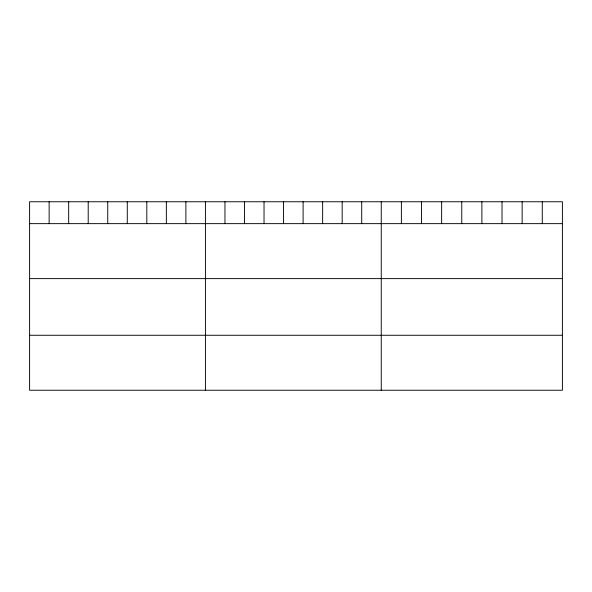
<?xml version="1.0" encoding="UTF-8"?>
<svg xmlns="http://www.w3.org/2000/svg" width="592" height="592" viewBox="0 0 592 592"><rect width="100%" height="100%" fill="white"/><g stroke="black" fill="none" stroke-linecap="round" stroke-linejoin="round"><path stroke-width="0.89" d="M562.4 223.643L562.4 390.239L29.6 390.239L29.6 201.761L562.4 201.761L562.4 223.643L29.6 223.643M29.6 278.617L562.4 278.617M29.6 335.264L562.4 335.264M542.272 201.761L542.272 223.643M522.144 201.761L522.144 223.643M502.016 201.761L502.016 223.643M481.888 201.761L481.888 223.643M461.76 201.761L461.76 223.643M441.632 201.761L441.632 223.643M421.504 201.761L421.504 223.643M401.376 201.761L401.376 223.643M381.248 201.761L381.248 390.239M361.712 201.761L361.712 223.643M342.176 201.761L342.176 223.643M322.64 201.761L322.64 223.643M303.104 201.761L303.104 223.643M283.568 201.761L283.568 223.643M264.032 201.761L264.032 223.643M244.496 201.761L244.496 223.643M224.96 201.761L224.96 223.643M205.424 201.761L205.424 390.239M185.888 201.761L185.888 223.643M166.352 201.761L166.352 223.643M146.816 201.761L146.816 223.643M127.28 201.761L127.28 223.643M107.744 201.761L107.744 223.643M88.208 201.761L88.208 223.643M68.672 201.761L68.672 223.643M49.136 201.761L49.136 223.643"/></g></svg>
